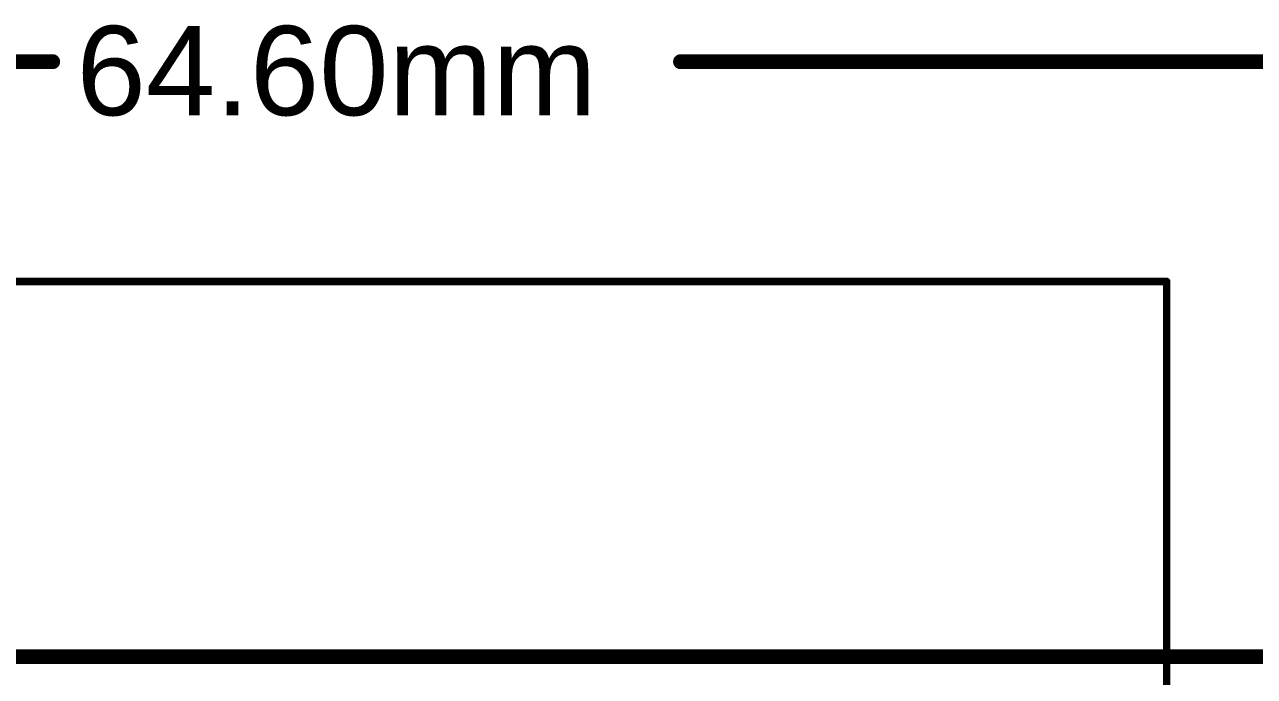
# Model space of a CAD drawing. Header units: inches. Extents: x 0 to 35.2, y -0.7 to 15.9.
# Drawn here: x 1.026 to 1.852, y 3.274 to 3.712 of the extents above; entities that cross this region are included whole.
import ezdxf

# ---------------------------------------------------------------- set-up
doc = ezdxf.new("R2010")
doc.units = ezdxf.units.IN
doc.header["$MEASUREMENT"] = 0
for name, color, linetype in [('Dimensions', 6, 'Continuous'), ('Mechanical 6', 56, 'Continuous'), ('Top Overlay', 2, 'Continuous')]:
    doc.layers.add(name, color=color, linetype=linetype)
doc.styles.add('Arial', font='', dxfattribs={"height": 0.2})
doc.styles.get('Arial').set_extended_font_data('Arial')

# ---------------------------------------------------------------- blocks, each defined once
blk = doc.blocks.new('691322110007_116')
at = {"layer": 'Top Overlay'}
for points in [[(-0.51378, 0.05118, 0.005, 0.005, 0), (-0.51378, -0.3189, 0.005, 0.005, 0)], [(0.51378, -0.3189, 0.005, 0.005, 0), (-0.51378, -0.3189, 0.005, 0.005, 0)]]:
    blk.add_lwpolyline(points, format="xyseb", dxfattribs=at)
blk.add_lwpolyline([(-0.51503, -0.3189, 0.0025, 0.0025, 1), (-0.51253, -0.3189, 0.0025, 0.0025, 1)], format="xyseb", close=True, dxfattribs=at)
blk.add_lwpolyline([(-0.51503, -0.3189, 0.0025, 0.0025, 1), (-0.51253, -0.3189, 0.0025, 0.0025, 1)], format="xyseb", close=True, dxfattribs=at)

msp = doc.modelspace()

# ---------------------------------------------------------------- linework, layer by layer
at = {"layer": 'Dimensions'}
for points in [[(0, 3.687, 0.01, 0.01, 0), (1.04472, 3.687, 0.01, 0.01, 0)], [(1.46659, 3.687, 0.01, 0.01, 0), (2.54331, 3.687, 0.01, 0.01, 0)]]:
    msp.add_lwpolyline(points, format="xyseb", dxfattribs=at)
for points in [[(1.04222, 3.687, 0.005, 0.005, 1), (1.04722, 3.687, 0.005, 0.005, 1)], [(1.46409, 3.687, 0.005, 0.005, 1), (1.46909, 3.687, 0.005, 0.005, 1)]]:
    msp.add_lwpolyline(points, format="xyseb", close=True, dxfattribs=at)
at = {"layer": 'Mechanical 6'}
msp.add_lwpolyline([(0, 3.2874, 0.01, 0.01, 0), (2.54331, 3.2874, 0.01, 0.01, 0)], format="xyseb", dxfattribs=at)

# ---------------------------------------------------------------- block references
at = {"rotation": 180}
msp.add_blockref('691322110007_116', (1.27953, 3.22047), dxfattribs=at)

# ---------------------------------------------------------------- texts
at = {"layer": 'Dimensions', "style": 'Arial'}
msp.add_text('64.60mm', height=0.06, dxfattribs=at).set_placement((1.06072, 3.65101))

doc.saveas('drawing.dxf')
